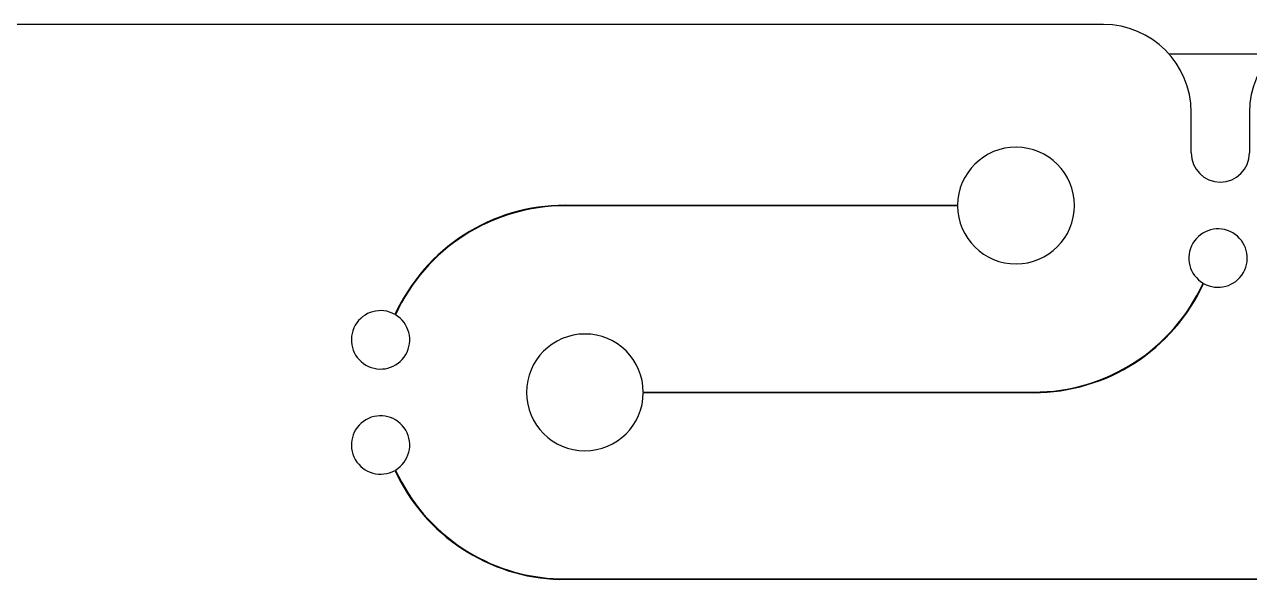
# Model space of a CAD drawing. Header units: millimetres. Extents: x -1 to 1576, y 30 to 633.
# Drawn here: x 1414.29 to 1435.27, y 421.05 to 430.55 of the extents above; entities that cross this region are included whole.
import ezdxf

# ---------------------------------------------------------------- set-up
doc = ezdxf.new("R2010")
doc.units = ezdxf.units.MM

msp = doc.modelspace()

# ---------------------------------------------------------------- linework, layer by layer
at = {"color": 7, "linetype": 'Continuous', "lineweight": 25}
for p, q in [((1432.771, 430.553), (1342.331, 430.553)), ((1433.889, 430.053), (1435.653, 430.053)), ((1434.271, 428.353), (1434.271, 429.053)), ((1435.271, 429.053), (1435.271, 428.353)), ((1423.547, 427.458), (1430.271, 427.458)), ((1430.271, 427.448), (1423.547, 427.448)), ((1424.887, 424.258), (1431.571, 424.258)), ((1431.571, 424.248), (1424.887, 424.248)), ((1423.458, 421.059), (1445.971, 421.059)), ((1445.971, 421.049), (1423.458, 421.049))]:
    msp.add_line(p, q, dxfattribs=at)
for centre, radius, start, end in [((1432.771, 429.053), 1.5, 0, 90), ((1436.771, 429.053), 1.5, 90, 180), ((1431.271, 427.453), 1, 180.2864, 179.714), ((1434.771, 428.353), 0.5, 180, 360), ((1423.547, 424.253), 3.205, 90.0002, 155.3911), ((1423.547, 424.253), 3.195, 90.0002, 155.4086), ((1434.732, 426.553), 0.5, 240.4, 239.2487), ((1431.571, 427.453), 3.195, 270.0002, 335.4017), ((1431.571, 427.453), 3.205, 270.0002, 335.3842), ((1420.386, 425.153), 0.5, 60.4208, 59.27), ((1423.887, 424.253), 1, 0.2867, 359.7138), ((1420.386, 423.353), 0.5, 300.7523, 299.6009), ((1423.547, 424.253), 3.205, 204.6144, 268.4153), ((1423.547, 424.253), 3.195, 204.597, 268.4128)]:
    msp.add_arc(centre, radius, start, end, dxfattribs=at)

doc.saveas('drawing.dxf')
